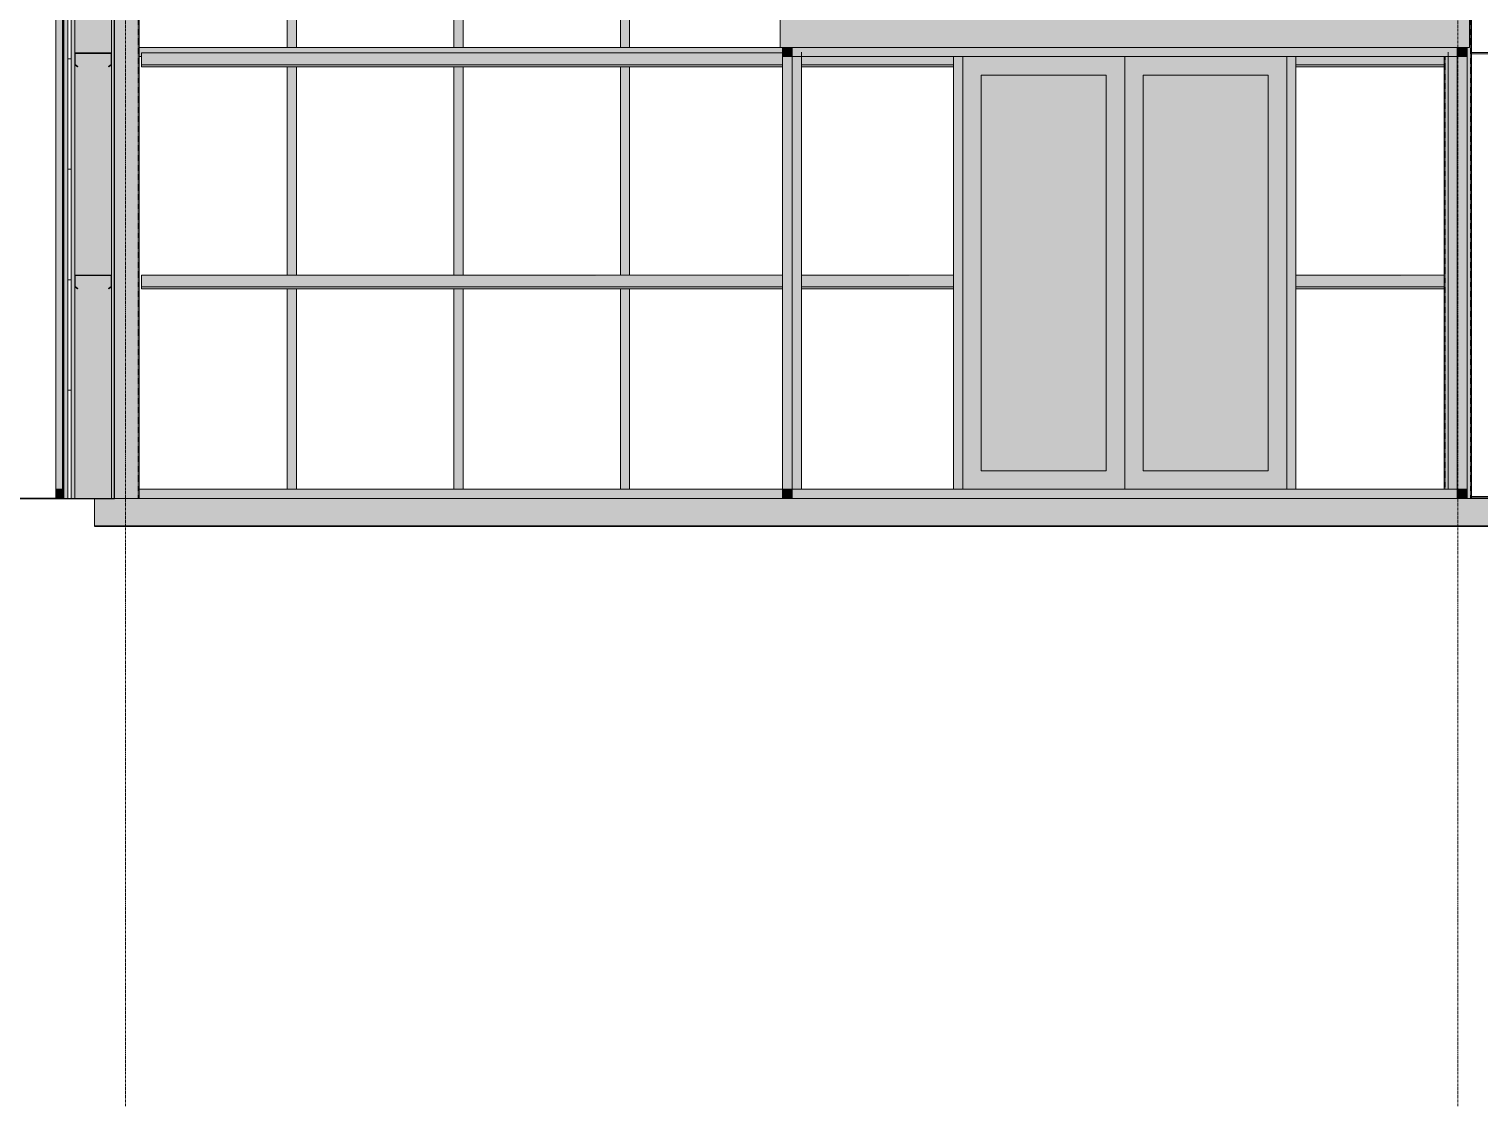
# Model space of a CAD drawing. Header units: inches. Extents: x 20616 to 28758, y -265 to 853.
# Drawn here: x 24165.2 to 24480.3, y -132 to 102 of the extents above; entities that cross this region are included whole.
import ezdxf

# ---------------------------------------------------------------- set-up
doc = ezdxf.new("R2010")
doc.units = ezdxf.units.IN
doc.header["$MEASUREMENT"] = 0
doc.linetypes.add('Grid Line 1_2_', pattern=[0.875, 0.5, -0.125, 0.125, -0.125])
doc.linetypes.add('Hidden 1_8_', pattern=[0.1875, 0.125, -0.0625])
for name, color, linetype, lineweight in [('A-DOOR', 31, 'Continuous', 9), ('A-FLOR-LEVL', 51, 'Continuous', 9), ('A-GLAZ-CWMG', 51, 'Continuous', 9), ('A-WALL', 113, 'Continuous', 9), ('A-WALL-PATT', 111, 'Continuous', 25), ('C-BLDG-PADS', 91, 'Continuous', 9), ('C-TOPO', 7, 'Continuous', 9), ('I-WALL', 2, 'Continuous', 9), ('L-SITE-WALL', 31, 'Continuous', 9), ('S-BEAM', 12, 'Continuous', 9), ('S-COLS', 52, 'Continuous', 9), ('S-GRID', 1, 'Continuous', 9)]:
    doc.layers.add(name, color=color, linetype=linetype, lineweight=lineweight)

# ---------------------------------------------------------------- blocks, each defined once
blk = doc.blocks.new('HSS-Hollow Structural Section-Column - HSS6X6X1_4-V7-Section 8')
at = {"layer": 'S-COLS'}
h = blk.add_hatch(color=256, dxfattribs=at)
h.paths.add_polyline_path([(-25978.12, 0), (-25977.89, 0), (-25977.95, 121.18), (-25978.36, 121.18), (-25978.36, 0)], flags=0)
h.paths.add_polyline_path([(-25977.95, 127.35), (-25977.89, 127.35), (-25977.95, 142.3), (-25978.36, 142.3), (-25978.33, 127.35), (-25978.1, 127.35)], flags=0)
h = blk.add_hatch(color=256, dxfattribs=at)
h.paths.add_polyline_path([(-25978.89, 0), (-25978.36, 0), (-25978.39, 98), (-25978.89, 98), (-25978.89, 2)], flags=0)
h.paths.add_polyline_path([(-25983.42, 2), (-25983.02, 2), (-25983.02, 96), (-25983.42, 96), (-25983.42, 20.11)], flags=0)
h.paths.add_polyline_path([(-25978.39, 127.35), (-25978.36, 127.35), (-25978.39, 132.64)], flags=0)
blk.add_hatch(color=256, dxfattribs=at).paths.add_polyline_path([(-25983.42, 2), (-25983.42, 96), (-25983.89, 96), (-25983.83, 2), (-25983.43, 2)], flags=0)
at = {"layer": 'S-COLS', "linetype": 'Hidden 1_8_'}
for p, q in [((-25978.12, 142.3), (-25978.12, 127.35)), ((-25978.12, 121.18), (-25978.12, 0)), ((-25983.66, 2), (-25983.66, 96))]:
    blk.add_line(p, q, dxfattribs=at)
at = {"layer": 'S-COLS'}
for p, q in [((-25977.89, 127.35), (-25977.89, 142.3)), ((-25977.89, 0), (-25977.89, 121.18)), ((-25983.89, 96), (-25983.89, 2))]:
    blk.add_line(p, q, dxfattribs=at)
blk = doc.blocks.new('HSS-Hollow Structural Section-Column - HSS6X6X1_4-V14-Section 8')
at = {"layer": 'S-COLS'}
h = blk.add_hatch(color=256, dxfattribs=at)
h.paths.add_polyline_path([(-26267.86, 0), (-26267.86, 121.18), (-26272.77, 121.18), (-26272.77, 0)], flags=0)
h.paths.add_polyline_path([(-26270.75, 127.35), (-26270.72, 127.35), (-26270.75, 141.64), (-26270.98, 142.04), (-26271.37, 142.27), (-26271.6, 142.3), (-26272.77, 142.3), (-26272.77, 127.35)], flags=0)
h.paths.add_polyline_path([(-26267.86, 127.46), (-26267.86, 142.3), (-26268.32, 142.27), (-26268.31, 128.04), (-26268.14, 127.68), (-26267.88, 127.47)], flags=0)
h = blk.add_hatch(color=256, dxfattribs=at)
h.paths.add_polyline_path([(-26267.62, 0), (-26267.39, 0), (-26267.45, 121.18), (-26267.86, 121.18), (-26267.86, 0)], flags=0)
h.paths.add_polyline_path([(-26267.39, 127.35), (-26267.45, 142.3), (-26267.86, 142.27), (-26267.83, 127.44), (-26267.44, 127.35)], flags=0)
at = {"layer": 'S-COLS', "linetype": 'Hidden 1_8_'}
for p, q in [((-26267.62, 142.3), (-26267.62, 127.37)), ((-26267.62, 121.18), (-26267.62, 0))]:
    blk.add_line(p, q, dxfattribs=at)
at = {"layer": 'S-COLS'}
for p, q in [((-26267.39, 127.33), (-26267.39, 142.3)), ((-26267.39, 0), (-26267.39, 121.18))]:
    blk.add_line(p, q, dxfattribs=at)
blk = doc.blocks.new('Girt_C - 8_D-841280-Section 8')
at = {"layer": 'S-BEAM'}
h = blk.add_hatch(dxfattribs=at)
h.set_pattern_fill('FP_4', color=256, style=0, pattern_type=2)
h.set_pattern_definition([(45, (-76519.76, 71.503), (-19.00703, 19.00703), []), (45, (-76519.76, 100.303), (-19.00703, 19.00703), [])])
h.paths.add_polyline_path([(-26280.82, 45.52), (-26280.75, 45.6), (-26281.28, 46.05), (-26281.28, 48.37), (-26281.39, 48.37), (-26281.39, 46)], flags=0)
h.paths.add_polyline_path([(-26273.96, 45.52), (-26273.39, 46), (-26273.39, 48.37), (-26273.5, 48.37), (-26273.5, 46.05), (-26274.04, 45.6)], flags=0)
h.paths.add_polyline_path([(-26277.54, 48.45), (-26273.58, 48.45), (-26273.58, 48.55), (-26281.2, 48.55), (-26281.2, 48.45)], flags=0)
at = {"layer": 'S-BEAM', "lineweight": 15}
for p, q in [((-26281.39, 48.37), (-26281.39, 46)), ((-26281.28, 46.05), (-26281.28, 48.37)), ((-26273.58, 48.55), (-26281.2, 48.55)), ((-26281.2, 48.45), (-26273.58, 48.45)), ((-26273.5, 48.37), (-26273.5, 46.05)), ((-26273.39, 46), (-26273.39, 48.37)), ((-26281.39, 46), (-26280.82, 45.52)), ((-26280.75, 45.6), (-26281.28, 46.05)), ((-26280.82, 45.52), (-26280.75, 45.6)), ((-26273.5, 46.05), (-26274.04, 45.6)), ((-26274.04, 45.6), (-26273.96, 45.52)), ((-26273.96, 45.52), (-26273.39, 46))]:
    blk.add_line(p, q, dxfattribs=at)
for centre, radius, start, end in [((-26281.2, 48.37), 0.188, 90, 180), ((-26281.2, 48.37), 0.0782, 90, 176.9576), ((-26273.58, 48.37), 0.188, 0, 90), ((-26273.58, 48.37), 0.0782, 2.1227, 90)]:
    blk.add_arc(centre, radius, start, end, dxfattribs=at)
blk = doc.blocks.new('Girt_C - 8_D-V15-Section 8')
at = {"layer": 'S-BEAM', "lineweight": 15}
for p, q in [((-26281.39, 96.62), (-26281.39, 94.25)), ((-26281.28, 94.3), (-26281.28, 96.62)), ((-26273.58, 96.8), (-26281.2, 96.8)), ((-26281.2, 96.7), (-26273.58, 96.7)), ((-26273.5, 96.62), (-26273.5, 94.3)), ((-26273.39, 94.25), (-26273.39, 96.62)), ((-26281.39, 94.25), (-26280.82, 93.77)), ((-26280.75, 93.85), (-26281.28, 94.3)), ((-26280.82, 93.77), (-26280.75, 93.85)), ((-26273.5, 94.3), (-26274.04, 93.85)), ((-26274.04, 93.85), (-26273.96, 93.77)), ((-26273.96, 93.77), (-26273.39, 94.25))]:
    blk.add_line(p, q, dxfattribs=at)
for centre, radius, start, end in [((-26281.2, 96.62), 0.188, 90, 180), ((-26281.2, 96.62), 0.0782, 90, 176.9576), ((-26273.58, 96.62), 0.188, 0, 90), ((-26273.58, 96.62), 0.0782, 2.1227, 90)]:
    blk.add_arc(centre, radius, start, end, dxfattribs=at)
blk = doc.blocks.new('Girt_C - 8_D-757212-Section 8')
at = {"layer": 'S-BEAM'}
h = blk.add_hatch(color=256, dxfattribs=at)
h.paths.add_polyline_path([(-26266.89, 48.37), (-26127.64, 48.38), (-26127.64, 48.55), (-26266.89, 48.53), (-26266.89, 48.46)], flags=0)
h.paths.add_polyline_path([(-25507.39, 48.37), (-25507.39, 48.55), (-25516.39, 48.49), (-25516.39, 48.37)], flags=0)
h.paths.add_polyline_path([(-25836.27, 48.37), (-25801.77, 48.39), (-25801.77, 48.55), (-25836.27, 48.48), (-25836.27, 48.39)], flags=0)
h.paths.add_polyline_path([(-26016.08, 48.37), (-25983.89, 48.38), (-25983.89, 48.55), (-26016.08, 48.47), (-26016.08, 48.38)], flags=0)
h.paths.add_polyline_path([(-25420.39, 48.37), (-25404.89, 48.42), (-25404.89, 48.55), (-25420.39, 48.5), (-25420.39, 48.42)], flags=0)
h.paths.add_polyline_path([(-25398.89, 48.37), (-25384.39, 48.42), (-25384.39, 48.55), (-25398.89, 48.5), (-25398.89, 48.42)], flags=0)
h.paths.add_polyline_path([(-25603.39, 48.37), (-25603.39, 48.55), (-25639.39, 48.49), (-25639.39, 48.37)], flags=0)
h.paths.add_polyline_path([(-25078.02, 48.37), (-25078.02, 48.55), (-25109.39, 48.51), (-25109.39, 48.37)], flags=0)
h.paths.add_polyline_path([(-26123.52, 48.37), (-26090.45, 48.38), (-26090.45, 48.55), (-26123.52, 48.47), (-26123.52, 48.38)], flags=0)
h.paths.add_polyline_path([(-25644.39, 48.37), (-25644.39, 48.55), (-25644.89, 48.49), (-25644.89, 48.37)], flags=0)
h.paths.add_polyline_path([(-25378.89, 48.37), (-25378.89, 48.55), (-25379.39, 48.5), (-25379.39, 48.37)], flags=0)
h = blk.add_hatch(color=256, dxfattribs=at)
h.paths.add_polyline_path([(-25644.39, 46), (-25644.39, 48.37), (-25644.89, 48.37), (-25644.89, 46)], flags=0)
h.paths.add_polyline_path([(-26260.26, 46), (-26127.64, 46), (-26127.64, 48.37), (-26266.89, 48.37), (-26266.89, 46)], flags=0)
h.paths.add_polyline_path([(-25078.02, 46), (-25078.02, 48.37), (-25109.39, 48.37), (-25109.39, 46)], flags=0)
h.paths.add_polyline_path([(-25378.89, 46), (-25378.89, 48.37), (-25379.39, 48.37), (-25379.39, 46)], flags=0)
h.paths.add_polyline_path([(-25384.39, 46), (-25384.39, 48.37), (-25398.89, 48.37), (-25398.89, 46), (-25396.28, 46)], flags=0)
h.paths.add_polyline_path([(-26123.52, 46), (-26090.45, 46), (-26090.45, 48.37), (-26123.52, 48.37)], flags=0)
h.paths.add_polyline_path([(-26016.08, 46), (-25983.89, 46), (-25983.89, 48.37), (-26016.08, 48.37)], flags=0)
h.paths.add_polyline_path([(-25404.89, 46), (-25404.89, 48.37), (-25420.39, 48.37), (-25420.39, 46)], flags=0)
h.paths.add_polyline_path([(-25836.27, 46), (-25801.77, 46), (-25801.77, 48.37), (-25836.27, 48.37)], flags=0)
h.paths.add_polyline_path([(-25516.39, 46), (-25507.39, 46), (-25507.39, 48.37), (-25516.39, 48.37)], flags=0)
h.paths.add_polyline_path([(-25603.39, 46), (-25603.39, 48.37), (-25639.39, 48.37), (-25639.39, 46)], flags=0)
h = blk.add_hatch(color=256, dxfattribs=at)
h.paths.add_polyline_path([(-25644.39, 45.52), (-25644.39, 46), (-25644.89, 46), (-25644.89, 45.52)], flags=0)
h.paths.add_polyline_path([(-26260.26, 45.52), (-26127.64, 45.52), (-26127.64, 46), (-26266.89, 46), (-26266.89, 45.52)], flags=0)
h.paths.add_polyline_path([(-25078.02, 45.52), (-25078.02, 46), (-25109.39, 46), (-25109.39, 45.52)], flags=0)
h.paths.add_polyline_path([(-25379.39, 45.52), (-25378.89, 45.52), (-25378.89, 46), (-25379.39, 46)], flags=0)
h.paths.add_polyline_path([(-25384.39, 45.52), (-25384.39, 46), (-25398.89, 46), (-25398.89, 45.52), (-25396.28, 45.52)], flags=0)
h.paths.add_polyline_path([(-26123.52, 45.52), (-26090.45, 45.52), (-26090.45, 46), (-26123.52, 46)], flags=0)
h.paths.add_polyline_path([(-26016.08, 45.52), (-25983.89, 45.52), (-25983.89, 46), (-26016.08, 46)], flags=0)
h.paths.add_polyline_path([(-25404.89, 45.52), (-25404.89, 46), (-25420.39, 46), (-25420.39, 45.52)], flags=0)
h.paths.add_polyline_path([(-25836.27, 45.52), (-25801.77, 45.52), (-25801.77, 46), (-25836.27, 46)], flags=0)
h.paths.add_polyline_path([(-25516.39, 45.52), (-25507.39, 45.52), (-25507.39, 46), (-25516.39, 46)], flags=0)
h.paths.add_polyline_path([(-25639.39, 45.52), (-25603.39, 45.52), (-25603.39, 46), (-25639.39, 46)], flags=0)
for p, q in [((-26127.64, 48.55), (-26266.89, 48.55)), ((-26266.89, 48.37), (-26266.89, 48.55)), ((-26266.89, 46), (-26266.89, 48.37)), ((-26090.45, 48.55), (-26123.52, 48.55)), ((-25983.89, 48.55), (-26016.08, 48.55)), ((-26266.89, 45.52), (-26266.89, 46)), ((-26266.89, 46), (-26127.64, 46)), ((-26127.64, 45.52), (-26266.89, 45.52)), ((-26123.52, 46), (-26090.45, 46)), ((-26090.45, 45.52), (-26123.52, 45.52)), ((-26016.08, 46), (-25983.89, 46)), ((-25983.89, 45.52), (-26016.08, 45.52))]:
    blk.add_line(p, q, dxfattribs=at)
blk = doc.blocks.new('Girt_C - 8_D-773999-Section 8')
at = {"layer": 'S-BEAM'}
h = blk.add_hatch(color=256, dxfattribs=at)
h.paths.add_polyline_path([(-26266.89, 96.62), (-26127.64, 96.62), (-26127.64, 96.8), (-26266.89, 96.78), (-26266.89, 96.71)], flags=0)
h.paths.add_polyline_path([(-25078.02, 96.62), (-25078.02, 96.8), (-25109.39, 96.76), (-25109.39, 96.62), (-25085.24, 96.62)], flags=0)
h.paths.add_polyline_path([(-24132.7, 96.62), (-24099.02, 96.66), (-24099.02, 96.8), (-24132.7, 96.74), (-24132.7, 96.66)], flags=0)
h.paths.add_polyline_path([(-22173.02, 96.62), (-22173.02, 96.8), (-22458.77, 96.72), (-22458.77, 96.62), (-22216.82, 96.62)], flags=0)
h.paths.add_polyline_path([(-25430.83, 96.62), (-25404.89, 96.69), (-25404.89, 96.8), (-25502.39, 96.77), (-25502.39, 96.62), (-25465.39, 96.62)], flags=0)
h.paths.add_polyline_path([(-23372.39, 96.62), (-23088.89, 96.64), (-23088.89, 96.8), (-23372.39, 96.73), (-23372.39, 96.65)], flags=0)
h.paths.add_polyline_path([(-23378.39, 96.62), (-23378.39, 96.8), (-23616.77, 96.74), (-23616.77, 96.62), (-23391.84, 96.62)], flags=0)
h.paths.add_polyline_path([(-25836.27, 96.62), (-25801.77, 96.7), (-25801.77, 96.8), (-25836.27, 96.77), (-25836.27, 96.7)], flags=0)
h.paths.add_polyline_path([(-25353.52, 96.62), (-25353.52, 96.8), (-25398.89, 96.77), (-25398.89, 96.62), (-25396.28, 96.62)], flags=0)
h.paths.add_polyline_path([(-22810.02, 96.62), (-22810.02, 96.8), (-23082.89, 96.73), (-23082.89, 96.62), (-22838.89, 96.62)], flags=0)
h.paths.add_polyline_path([(-25672.89, 96.62), (-25521.39, 96.69), (-25521.39, 96.8), (-25672.89, 96.77), (-25672.89, 96.7)], flags=0)
h.paths.add_polyline_path([(-25516.39, 96.62), (-25507.39, 96.69), (-25507.39, 96.8), (-25516.39, 96.77), (-25516.39, 96.69)], flags=0)
h = blk.add_hatch(color=256, dxfattribs=at)
h.paths.add_polyline_path([(-26266.89, 94.25), (-26127.64, 94.25), (-26127.64, 96.62), (-26266.89, 96.62), (-26266.89, 95.13)], flags=0)
h.paths.add_polyline_path([(-25078.02, 94.25), (-25078.02, 96.62), (-25109.39, 96.62), (-25109.39, 94.25)], flags=0)
h.paths.add_polyline_path([(-24132.7, 94.25), (-24099.02, 94.25), (-24099.02, 96.62), (-24132.7, 96.62), (-24132.7, 95.13)], flags=0)
h.paths.add_polyline_path([(-26123.52, 94.25), (-26090.45, 94.25), (-26090.45, 96), (-26123.52, 96), (-26123.52, 95.13)], flags=0)
h.paths.add_polyline_path([(-23616.77, 94.25), (-23378.39, 94.25), (-23378.39, 96.62), (-23616.77, 96.62), (-23616.77, 95.13)], flags=0)
h.paths.add_polyline_path([(-25378.89, 94.25), (-25378.89, 96), (-25353.52, 96), (-25353.52, 96.62), (-25398.89, 96.62), (-25398.89, 94.25), (-25384.39, 94.25), (-25384.39, 96), (-25379.39, 96), (-25379.39, 94.25)], flags=0)
h.paths.add_polyline_path([(-23372.39, 94.25), (-23088.89, 94.25), (-23088.89, 96.62), (-23372.39, 96.62), (-23372.39, 95.13)], flags=0)
h.paths.add_polyline_path([(-26016.08, 94.25), (-25983.89, 94.25), (-25983.89, 96), (-26016.08, 96), (-26016.08, 95.13)], flags=0)
h.paths.add_polyline_path([(-22076.14, 94.25), (-22076.14, 96), (-22095.64, 96), (-22095.64, 94.25), (-22078.59, 94.25)], flags=0)
h.paths.add_polyline_path([(-22097.64, 94.25), (-22097.64, 96), (-22131.83, 96), (-22131.83, 94.25)], flags=0)
h.paths.add_polyline_path([(-22133.83, 94.25), (-22133.83, 96), (-22167.02, 96), (-22167.02, 94.25)], flags=0)
h.paths.add_polyline_path([(-22173.02, 94.25), (-22173.02, 96.62), (-22458.77, 96.62), (-22458.77, 94.25), (-22216.82, 94.25)], flags=0)
h.paths.add_polyline_path([(-25836.27, 94.25), (-25801.77, 94.25), (-25801.77, 96.62), (-25836.27, 96.62), (-25836.27, 95.13)], flags=0)
h.paths.add_polyline_path([(-25404.89, 94.25), (-25404.89, 96.62), (-25502.39, 96.62), (-25502.39, 96), (-25420.39, 96), (-25420.39, 94.25)], flags=0)
h.paths.add_polyline_path([(-25516.39, 94.25), (-25507.39, 94.25), (-25507.39, 96.62), (-25516.39, 96.62), (-25516.39, 95.13)], flags=0)
h.paths.add_polyline_path([(-25644.89, 94.25), (-25644.39, 94.25), (-25644.39, 96), (-25639.39, 96), (-25639.39, 94.25), (-25603.39, 94.25), (-25603.39, 96), (-25521.39, 96), (-25521.39, 96.62), (-25672.89, 96.62), (-25672.89, 96), (-25644.89, 96), (-25644.89, 95.13)], flags=0)
h.paths.add_polyline_path([(-22810.02, 94.25), (-22810.02, 96.62), (-23082.89, 96.62), (-23082.89, 94.25), (-22838.89, 94.25)], flags=0)
h = blk.add_hatch(color=256, dxfattribs=at)
h.paths.add_polyline_path([(-24132.7, 93.77), (-24099.02, 93.77), (-24099.02, 94.25), (-24132.7, 94.25)], flags=0)
h.paths.add_polyline_path([(-22076.14, 93.77), (-22076.14, 94.25), (-22095.64, 94.25), (-22095.64, 93.77), (-22078.59, 93.77)], flags=0)
h.paths.add_polyline_path([(-26225.7, 93.77), (-26127.64, 93.77), (-26127.64, 94.25), (-26266.89, 94.25), (-26266.89, 93.77)], flags=0)
h.paths.add_polyline_path([(-26123.52, 93.77), (-26090.45, 93.77), (-26090.45, 94.25), (-26123.52, 94.25)], flags=0)
h.paths.add_polyline_path([(-22097.64, 93.77), (-22097.64, 94.25), (-22131.83, 94.25), (-22131.83, 93.77)], flags=0)
h.paths.add_polyline_path([(-26016.08, 93.77), (-25983.89, 93.77), (-25983.89, 94.25), (-26016.08, 94.25)], flags=0)
h.paths.add_polyline_path([(-22133.83, 93.77), (-22133.83, 94.25), (-22167.02, 94.25), (-22167.02, 93.77)], flags=0)
h.paths.add_polyline_path([(-22173.02, 93.77), (-22173.02, 94.25), (-22458.77, 94.25), (-22458.77, 93.77), (-22216.82, 93.77)], flags=0)
h.paths.add_polyline_path([(-25836.27, 93.77), (-25801.77, 93.77), (-25801.77, 94.25), (-25836.27, 94.25)], flags=0)
h.paths.add_polyline_path([(-22810.02, 93.77), (-22810.02, 94.25), (-23082.89, 94.25), (-23082.89, 93.77), (-22838.89, 93.77)], flags=0)
h.paths.add_polyline_path([(-25644.89, 93.77), (-25644.39, 93.77), (-25644.39, 94.25), (-25644.89, 94.25)], flags=0)
h.paths.add_polyline_path([(-25639.39, 93.77), (-25603.39, 93.77), (-25603.39, 94.25), (-25639.39, 94.25)], flags=0)
h.paths.add_polyline_path([(-25507.39, 93.77), (-25507.39, 94.25), (-25516.39, 94.25), (-25516.39, 93.77)], flags=0)
h.paths.add_polyline_path([(-23088.89, 93.77), (-23088.89, 94.25), (-23372.39, 94.25), (-23372.39, 93.77), (-23184.48, 93.77)], flags=0)
h.paths.add_polyline_path([(-25420.39, 93.77), (-25404.89, 93.77), (-25404.89, 94.25), (-25420.39, 94.25)], flags=0)
h.paths.add_polyline_path([(-25398.89, 93.77), (-25384.39, 93.77), (-25384.39, 94.25), (-25398.89, 94.25)], flags=0)
h.paths.add_polyline_path([(-23378.39, 93.77), (-23378.39, 94.25), (-23616.77, 94.25), (-23616.77, 93.77), (-23460.96, 93.77)], flags=0)
h.paths.add_polyline_path([(-25379.39, 93.77), (-25378.89, 93.77), (-25378.89, 94.25), (-25379.39, 94.25)], flags=0)
h.paths.add_polyline_path([(-25109.39, 93.77), (-25078.02, 93.77), (-25078.02, 94.25), (-25109.39, 94.25)], flags=0)
for p, q in [((-26127.64, 96.8), (-26266.89, 96.8)), ((-26266.89, 96.62), (-26266.89, 96.8)), ((-26266.89, 94.25), (-26266.89, 96.62)), ((-26266.89, 93.77), (-26266.89, 94.25)), ((-26266.89, 94.25), (-26127.64, 94.25)), ((-26127.64, 93.77), (-26266.89, 93.77)), ((-26123.52, 94.25), (-26090.45, 94.25)), ((-26090.45, 93.77), (-26123.52, 93.77)), ((-26016.08, 94.25), (-25983.89, 94.25)), ((-25983.89, 93.77), (-26016.08, 93.77))]:
    blk.add_line(p, q, dxfattribs=at)
blk = doc.blocks.new('Rectangular Mullion - Rectangular Mullion 1-779229-Section 8')
at = {"layer": 'A-GLAZ-CWMG'}
blk.add_hatch(color=256, dxfattribs=at).paths.add_polyline_path([(-26161.83, 0), (-26127.64, 0), (-26127.64, 2), (-26161.83, 2)], flags=0)
blk.add_line((-26161.83, 2), (-26127.64, 2), dxfattribs=at)
blk = doc.blocks.new('Rectangular Mullion - Rectangular Mullion 1-V39-Section 8')
at = {"layer": 'A-GLAZ-CWMG'}
blk.add_hatch(color=256, dxfattribs=at).paths.add_polyline_path([(-26198.02, 0), (-26161.83, 0), (-26161.83, 2), (-26198.02, 2)], flags=0)
blk.add_line((-26198.02, 2), (-26161.83, 2), dxfattribs=at)
blk = doc.blocks.new('Rectangular Mullion - Rectangular Mullion 1-V40-Section 8')
at = {"layer": 'A-GLAZ-CWMG'}
blk.add_hatch(color=256, dxfattribs=at).paths.add_polyline_path([(-26234.2, 0), (-26234.2, 2), (-26267.39, 2), (-26267.39, 0)], flags=0)
blk.add_line((-26267.39, 2), (-26234.2, 2), dxfattribs=at)
blk = doc.blocks.new('Rectangular Mullion - Rectangular Mullion 1-779231-Section 8')
at = {"layer": 'A-GLAZ-CWMG'}
blk.add_hatch(color=256, dxfattribs=at).paths.add_polyline_path([(-26156.58, 96.8), (-26127.64, 96.8), (-26127.64, 98), (-26161.83, 98), (-26161.83, 96.8)], flags=0)
blk.add_line((-26128.14, 98), (-26161.83, 98), dxfattribs=at)
blk = doc.blocks.new('Rectangular Mullion - Rectangular Mullion 1-V41-Section 8')
at = {"layer": 'A-GLAZ-CWMG'}
blk.add_hatch(color=256, dxfattribs=at).paths.add_polyline_path([(-26161.83, 96.8), (-26161.83, 98), (-26198.02, 98), (-26198.02, 96.8)], flags=0)
blk.add_line((-26161.83, 98), (-26198.02, 98), dxfattribs=at)
blk = doc.blocks.new('Rectangular Mullion - Rectangular Mullion 1-V42-Section 8')
at = {"layer": 'A-GLAZ-CWMG'}
blk.add_hatch(color=256, dxfattribs=at).paths.add_polyline_path([(-26267.39, 96), (-26266.89, 96), (-26266.89, 96.8), (-26234.2, 96.8), (-26234.2, 98), (-26267.39, 98), (-26267.39, 96.62)], flags=0)
for p, q in [((-26234.2, 98), (-26267.39, 98)), ((-26266.89, 96), (-26267.39, 96))]:
    blk.add_line(p, q, dxfattribs=at)
blk = doc.blocks.new('Rectangular Mullion - Rectangular Mullion 1-827449-Section 8')
at = {"layer": 'A-GLAZ-CWMG'}
h = blk.add_hatch(color=256, dxfattribs=at)
h.paths.add_polyline_path([(-26162.83, 2), (-26160.83, 2), (-26160.83, 45.52), (-26162.83, 45.52)], flags=0)
h.paths.add_polyline_path([(-26160.83, 48.55), (-26160.83, 93.77), (-26162.83, 93.77), (-26162.83, 48.55)], flags=0)
for p, q in [((-26162.83, 93.77), (-26162.83, 48.55)), ((-26160.83, 93.77), (-26160.83, 48.55)), ((-26162.83, 45.52), (-26162.83, 2)), ((-26160.83, 45.52), (-26160.83, 2)), ((-26160.83, 2), (-26162.83, 2))]:
    blk.add_line(p, q, dxfattribs=at)
blk = doc.blocks.new('Rectangular Mullion - Rectangular Mullion 1-827940-Section 8')
at = {"layer": 'A-GLAZ-CWMG'}
blk.add_hatch(color=256, dxfattribs=at).paths.add_polyline_path([(-26160.83, 98), (-26160.83, 142.75), (-26162.83, 142.75), (-26162.83, 98)], flags=0)
for p, q in [((-26162.83, 142.75), (-26160.83, 142.75)), ((-26162.83, 142.75), (-26162.83, 98)), ((-26160.83, 142.75), (-26160.83, 98)), ((-26160.83, 98), (-26162.83, 98))]:
    blk.add_line(p, q, dxfattribs=at)
blk = doc.blocks.new('Rectangular Mullion - Rectangular Mullion 1-V44-Section 8')
at = {"layer": 'A-GLAZ-CWMG'}
blk.add_hatch(color=256, dxfattribs=at).paths.add_polyline_path([(-26285.52, 0), (-26284.02, 0), (-26284.02, 2), (-26285.52, 2)], flags=0)
for p, q in [((-26284.02, 2), (-26285.52, 2)), ((-26285.52, 2), (-26285.52, 0))]:
    blk.add_line(p, q, dxfattribs=at)
blk = doc.blocks.new('Rectangular Mullion - Rectangular Mullion 1-V45-Section 8')
at = {"layer": 'A-GLAZ-CWMG'}
blk.add_hatch(color=256, dxfattribs=at).paths.add_polyline_path([(-26285.52, 97), (-26284.02, 97), (-26284.02, 142.75), (-26285.52, 142.75), (-26285.52, 113.88)], flags=0)
for p, q in [((-26285.52, 142.75), (-26284.02, 142.75)), ((-26285.52, 97), (-26285.52, 142.75))]:
    blk.add_line(p, q, dxfattribs=at)
blk = doc.blocks.new('Rectangular Mullion - Rectangular Mullion 1-V46-Section 8')
at = {"layer": 'A-GLAZ-CWMG'}
blk.add_hatch(color=256, dxfattribs=at).paths.add_polyline_path([(-26284.02, 2), (-26284.02, 97), (-26285.52, 97), (-26285.52, 2)], flags=0)
for p, q in [((-26285.52, 2), (-26285.52, 97)), ((-26284.02, 2), (-26285.52, 2))]:
    blk.add_line(p, q, dxfattribs=at)
blk = doc.blocks.new('Rectangular Mullion - Rectangular Mullion 1-780067-Section 8')
at = {"layer": 'A-GLAZ-CWMG'}
blk.add_hatch(color=256, dxfattribs=at).paths.add_polyline_path([(-26127.64, 96), (-26125.52, 96), (-26125.52, 98), (-26127.64, 98)], flags=0)
for p, q in [((-26127.64, 98), (-26127.64, 96)), ((-26127.64, 96), (-26125.52, 96))]:
    blk.add_line(p, q, dxfattribs=at)
blk = doc.blocks.new('Rectangular Mullion - Rectangular Mullion 1-780070-Section 8')
at = {"layer": 'A-GLAZ-CWMG'}
blk.add_hatch(color=256, dxfattribs=at).paths.add_polyline_path([(-26125.52, 0), (-26125.52, 2), (-26127.64, 2), (-26127.64, 0)], flags=0)
for p, q in [((-26125.52, 2), (-26127.64, 2)), ((-26127.64, 2), (-26127.64, 0))]:
    blk.add_line(p, q, dxfattribs=at)
blk = doc.blocks.new('Rectangular Mullion - Rectangular Mullion 1-836904-Section 8')
at = {"layer": 'A-GLAZ-CWMG'}
blk.add_hatch(color=256, dxfattribs=at).paths.add_polyline_path([(-26125.52, 2), (-26125.52, 96), (-26127.64, 96), (-26127.64, 2)], flags=0)
for p, q in [((-26127.64, 96), (-26125.52, 96)), ((-26127.64, 2), (-26127.64, 96)), ((-26125.52, 2), (-26127.64, 2))]:
    blk.add_line(p, q, dxfattribs=at)
blk = doc.blocks.new('Door_Single_Storefront - one-827453-Section 8')
at = {"layer": 'A-DOOR'}
h = blk.add_hatch(color=256, dxfattribs=at)
h.paths.add_polyline_path([(-26053.27, 2), (-26053.27, 96), (-26088.45, 96), (-26088.45, 2), (-26087.46, 2)], flags=0)
h.paths.add_polyline_path([(-26057.27, 6), (-26084.45, 6), (-26084.45, 92), (-26057.27, 92), (-26057.27, 20.11)], flags=0)
blk.add_hatch(color=256, dxfattribs=at).paths.add_polyline_path([(-26057.27, 6), (-26057.27, 92), (-26084.45, 92), (-26084.45, 6)], flags=0)
for p, q in [((-26053.27, 2), (-26053.27, 96)), ((-26084.45, 6), (-26084.45, 92)), ((-26084.45, 92), (-26057.27, 92)), ((-26057.27, 92), (-26057.27, 6)), ((-26057.27, 6), (-26084.45, 6))]:
    blk.add_line(p, q, dxfattribs=at)
blk = doc.blocks.new('Door_Single_Storefront - one-827452-Section 8')
at = {"layer": 'A-DOOR'}
h = blk.add_hatch(color=256, dxfattribs=at)
h.paths.add_polyline_path([(-26018.08, 2), (-26018.08, 96), (-26053.27, 96), (-26053.27, 2), (-26018.34, 2)], flags=0)
h.paths.add_polyline_path([(-26049.27, 6), (-26049.27, 92), (-26022.08, 92), (-26022.08, 6)], flags=0)
blk.add_hatch(color=256, dxfattribs=at).paths.add_polyline_path([(-26049.27, 6), (-26022.08, 6), (-26022.08, 92), (-26049.27, 92), (-26049.27, 20.11)], flags=0)
for p, q in [((-26053.27, 96), (-26053.27, 2)), ((-26049.27, 6), (-26049.27, 92)), ((-26049.27, 92), (-26022.08, 92)), ((-26022.08, 92), (-26022.08, 6)), ((-26022.08, 6), (-26049.27, 6))]:
    blk.add_line(p, q, dxfattribs=at)
blk = doc.blocks.new('Rectangular Mullion - Rectangular Mullion 1-771669-Section 8')
at = {"layer": 'A-GLAZ-CWMG'}
blk.add_hatch(color=256, dxfattribs=at).paths.add_polyline_path([(-25983.78, 96), (-25981.02, 96), (-25981.02, 98), (-26017.08, 98), (-26017.08, 96)], flags=0)
for p in [(-25981.02, 98), (-26017.08, 96)]:
    blk.add_line(p, (-25981.02, 96), dxfattribs=at)
blk = doc.blocks.new('Rectangular Mullion - Rectangular Mullion 1-775616-Section 8')
at = {"layer": 'A-GLAZ-CWMG'}
blk.add_hatch(color=256, dxfattribs=at).paths.add_polyline_path([(-26125.52, 96), (-26089.45, 96), (-26089.45, 98), (-26125.52, 98)], flags=0)
for q in [(-26125.52, 98), (-26089.45, 96)]:
    blk.add_line((-26125.52, 96), q, dxfattribs=at)
blk = doc.blocks.new('Rectangular Mullion - Rectangular Mullion 1-769172-Section 8')
at = {"layer": 'A-GLAZ-CWMG'}
blk.add_hatch(color=256, dxfattribs=at).paths.add_polyline_path([(-26087.46, 96), (-26053.27, 96), (-26053.27, 98), (-26089.45, 98), (-26089.45, 96)], flags=0)
blk.add_line((-26089.45, 96), (-26053.27, 96), dxfattribs=at)
blk = doc.blocks.new('Rectangular Mullion - Rectangular Mullion 1-775617-Section 8')
at = {"layer": 'A-GLAZ-CWMG'}
blk.add_hatch(color=256, dxfattribs=at).paths.add_polyline_path([(-26089.45, 0), (-26089.45, 2), (-26125.52, 2), (-26125.52, 0)], flags=0)
for p in [(-26125.52, 0), (-26089.45, 2)]:
    blk.add_line(p, (-26125.52, 2), dxfattribs=at)
blk = doc.blocks.new('Rectangular Mullion - Rectangular Mullion 1-769168-Section 8')
at = {"layer": 'A-GLAZ-CWMG'}
blk.add_hatch(color=256, dxfattribs=at).paths.add_polyline_path([(-26089.45, 0), (-26053.27, 0), (-26053.27, 2), (-26089.45, 2)], flags=0)
blk.add_line((-26053.27, 2), (-26089.45, 2), dxfattribs=at)
blk = doc.blocks.new('Rectangular Mullion - Rectangular Mullion 1-769169-Section 8')
at = {"layer": 'A-GLAZ-CWMG'}
blk.add_hatch(color=256, dxfattribs=at).paths.add_polyline_path([(-26053.27, 0), (-26017.08, 0), (-26017.08, 2), (-26053.27, 2)], flags=0)
blk.add_line((-26017.08, 2), (-26053.27, 2), dxfattribs=at)
blk = doc.blocks.new('Rectangular Mullion - Rectangular Mullion 1-771670-Section 8')
at = {"layer": 'A-GLAZ-CWMG'}
blk.add_hatch(color=256, dxfattribs=at).paths.add_polyline_path([(-25981.02, 0), (-25981.02, 2), (-26017.08, 2), (-26017.08, 0)], flags=0)
for q in [(-26017.08, 2), (-25981.02, 0)]:
    blk.add_line((-25981.02, 2), q, dxfattribs=at)
blk = doc.blocks.new('Rectangular Mullion - Rectangular Mullion 1-827472-Section 8')
at = {"layer": 'A-GLAZ-CWMG'}
blk.add_hatch(color=256, dxfattribs=at).paths.add_polyline_path([(-25983.02, 2), (-25981.02, 2), (-25981.02, 97), (-25983.02, 97), (-25983.02, 20.11)], flags=0)
for p, q in [((-25983.02, 97), (-25983.02, 2)), ((-25981.02, 2), (-25981.02, 97)), ((-25981.02, 2), (-25983.02, 2))]:
    blk.add_line(p, q, dxfattribs=at)
blk = doc.blocks.new('Rectangular Mullion - Rectangular Mullion 1-827475-Section 8')
at = {"layer": 'A-GLAZ-CWMG'}
blk.add_hatch(color=256, dxfattribs=at).paths.add_polyline_path([(-26125.52, 2), (-26123.52, 2), (-26123.52, 97), (-26125.52, 97), (-26125.52, 95.13)], flags=0)
for p, q in [((-26125.52, 97), (-26125.52, 2)), ((-26123.52, 2), (-26123.52, 97)), ((-26123.52, 2), (-26125.52, 2))]:
    blk.add_line(p, q, dxfattribs=at)
blk = doc.blocks.new('Rectangular Mullion - Rectangular Mullion 1-827470-Section 8')
at = {"layer": 'A-GLAZ-CWMG'}
blk.add_hatch(color=256, dxfattribs=at).paths.add_polyline_path([(-26088.45, 2), (-26088.45, 96), (-26090.45, 96), (-26090.45, 2)], flags=0)
for p, q in [((-26090.45, 96), (-26088.45, 96)), ((-26090.45, 96), (-26090.45, 2)), ((-26088.45, 2), (-26088.45, 96)), ((-26088.45, 2), (-26090.45, 2))]:
    blk.add_line(p, q, dxfattribs=at)
blk = doc.blocks.new('Rectangular Mullion - Rectangular Mullion 1-780068-Section 8')
at = {"layer": 'A-GLAZ-CWMG'}
blk.add_hatch(color=256, dxfattribs=at).paths.add_polyline_path([(-25981.02, 96), (-25978.89, 96), (-25978.89, 98), (-25981.02, 98)], flags=0)
for p, q in [((-25978.89, 96), (-25978.89, 98)), ((-25981.02, 96), (-25978.89, 96))]:
    blk.add_line(p, q, dxfattribs=at)
blk = doc.blocks.new('Rectangular Mullion - Rectangular Mullion 1-780069-Section 8')
at = {"layer": 'A-GLAZ-CWMG'}
blk.add_hatch(color=256, dxfattribs=at).paths.add_polyline_path([(-25978.89, 0), (-25978.89, 2), (-25981.02, 2), (-25981.02, 0)], flags=0)
for p, q in [((-25978.89, 2), (-25981.02, 2)), ((-25978.89, 0), (-25978.89, 2))]:
    blk.add_line(p, q, dxfattribs=at)
blk = doc.blocks.new('Rectangular Mullion - Rectangular Mullion 1-836905-Section 8')
at = {"layer": 'A-GLAZ-CWMG'}
blk.add_hatch(color=256, dxfattribs=at).paths.add_polyline_path([(-25978.89, 2), (-25978.89, 96), (-25981.02, 96), (-25981.02, 2)], flags=0)
for p, q in [((-25981.02, 96), (-25978.89, 96)), ((-25978.89, 96), (-25978.89, 2)), ((-25978.89, 2), (-25981.02, 2))]:
    blk.add_line(p, q, dxfattribs=at)

msp = doc.modelspace()

# ---------------------------------------------------------------- hatches: boundary and pattern name
at = {"layer": 'A-WALL-PATT', "lineweight": 9}
h = msp.add_hatch(dxfattribs=at)
h.set_pattern_fill('FP_8', color=256, style=0, pattern_type=2)
h.set_pattern_definition([(0, (-76519.76, 71.503), (0, 24), []), (90, (-76519.76, 71.503), (-24, 1e-15), [])])
h.paths.add_polyline_path([(24174.41757, 0), (24174.41757, 241.25), (24173.66757, 241.25), (24173.66757, 0)], flags=0)
h = msp.add_hatch(dxfattribs=at)
h.set_pattern_fill('FP_12', color=256, style=0, pattern_type=2)
h.set_pattern_definition([(0, (-76292.57, 0.25), (-193, 193), [48, -145]), (90, (-76292.57, 0.25), (-193, 1e-14), [96.25, -96.75]), (180, (-76244.57, 96.5), (-193, 193), [48, -145]), (90, (-76244.57, 0.25), (-193, 1e-14), [96.25, -96.75]), (180, (-76244.57, 96.75), (-193, 193), [48, -145]), (90, (-76244.57, 96.75), (-193, 1e-14), [96.25, -96.75]), (0, (-76292.57, 193), (-193, 193), [48, -145]), (90, (-76292.57, 96.75), (-193, 1e-14), [96.25, -96.75]), (0, (-76244.32, 48.25), (-193, 193), [48, -145]), (90, (-76244.32, 0), (-193, 1e-14), [48.25, -144.75]), (90, (-76196.32, 0), (-193, 1e-14), [48.25, -144.75]), (0, (-76244.32, 144.75), (-193, 193), [48, -145]), (90, (-76244.32, 48.5), (-193, 1e-14), [96.25, -96.75]), (180, (-76196.32, 48.5), (-193, 193), [48, -145]), (90, (-76196.32, 48.5), (-193, 1e-14), [96.25, -96.75]), (90, (-76244.32, 145), (-193, 1e-14), [48, -145]), (180, (-76196.32, 145), (-193, 193), [48, -145]), (90, (-76196.32, 145), (-193, 1e-14), [48, -145]), (0, (-76196.07, 0.25), (-193, 193), [48, -145]), (90, (-76196.07, 0.25), (-193, 1e-14), [96.25, -96.75]), (180, (-76148.07, 96.5), (-193, 193), [48, -145]), (90, (-76148.07, 0.25), (-193, 1e-14), [96.25, -96.75]), (180, (-76148.07, 96.75), (-193, 193), [48, -145]), (90, (-76148.07, 96.75), (-193, 1e-14), [96.25, -96.75]), (180, (-76148.07, 193), (-193, 193), [48, -145]), (90, (-76196.07, 96.75), (-193, 1e-14), [96.25, -96.75]), (0, (-76147.82, 48.25), (-193, 193), [48, -145]), (90, (-76147.82, 0), (-193, 1e-14), [48.25, -144.75]), (90, (-76099.82, 0), (-193, 1e-14), [48.25, -144.75]), (0, (-76147.82, 144.75), (-193, 193), [48, -145]), (90, (-76147.82, 48.5), (-193, 1e-14), [96.25, -96.75]), (180, (-76099.82, 48.5), (-193, 193), [48, -145]), (90, (-76099.82, 48.5), (-193, 1e-14), [96.25, -96.75]), (90, (-76147.82, 145), (-193, 1e-14), [48, -145]), (180, (-76099.82, 145), (-193, 193), [48, -145]), (90, (-76099.82, 145), (-193, 1e-14), [48, -145])])
h.paths.add_polyline_path([(24478.66757, 0), (24605.16757, 0), (24605.16757, 144.75), (24597.04257, 144.75), (24597.04257, 144.16463), (24595.54257, 144.16463), (24595.54257, 144.75), (24572.91757, 144.75), (24572.91757, 144.16463), (24571.41757, 144.16463), (24571.41757, 144.75), (24548.79257, 144.75), (24548.79257, 144.16463), (24547.29257, 144.16463), (24547.29257, 144.75), (24524.66757, 144.75), (24524.66757, 144.16463), (24523.16757, 144.16463), (24523.16757, 144.75), (24500.54257, 144.75), (24500.54257, 144.16463), (24499.04257, 144.16463), (24499.04257, 144.75), (24481.86757, 144.75), (24481.86757, 142.29993), (24478.66757, 142.29993), (24478.66757, 127.34882), (24481.86757, 127.34882), (24481.86757, 121.17826), (24478.66757, 121.17826), (24478.66757, 20.10865)], flags=0)
h.paths.add_polyline_path([(24620.29257, 0), (24620.29257, 144.16463), (24619.66757, 144.16463), (24619.66757, 144.75), (24610.16757, 144.75), (24610.16757, 0)], flags=0)
at = {"layer": 'C-BLDG-PADS'}
h = msp.add_hatch(dxfattribs=at)
h.set_pattern_fill('FP_5', color=256, style=0, pattern_type=2)
h.set_pattern_definition([(50, (-76519.76, 71.503), (55.0854, -4.819842), [5.76, -63.36]), (355, (-76519.76, 71.503), (-10.65569, 57.76853), [4.608, -50.688]), (100.451, (-76515.17, 71.1), (44.429468, 52.94866), [4.895, -53.848]), (46.184, (-76519.76, 86.86), (81.96444, -12.712122), [8.64, -95.04]), (96.636, (-76512.93, 85.804), (71.781496, 74.81238), [7.343, -80.772]), (351.184, (-76519.76, 86.86), (71.78195, 74.81243), [6.912, -76.032]), (21, (-76512.08, 83.023), (45.842071, -30.921461), [5.76, -63.36]), (326, (-76512.08, 83.023), (18.687064, 55.691476), [4.608, -50.688]), (71.451, (-76508.26, 80.446), (64.528908, 24.77011), [4.895, -53.848]), (37.5, (-76519.759, 71.503), (0.9338946, 25.5668162), [2.534, -47.539, 2.534, -48.922, -50.88]), (37.5, (-76519.759, 71.503), (0.9338946, 25.5668162), [-101.53, 2.534, -48.346]), (7.5, (-76519.76, 71.503), (20.20404, 30.291303), [2.534, -26.803, 2.534, -46.387, -19.392]), (7.5, (-76519.76, 71.503), (20.20404, 30.291303), [-78.259, 2.534, -16.858]), (327.5, (-76536.885, 71.503), (40.9977845, -1.7324026), [2.534, -16.666, 2.534, -57.37, -79.488]), (327.5, (-76536.885, 71.503), (40.9977845, -1.7324026), [-79.104, 2.534, -76.954]), (317.5, (-76544.565, 71.503), (44.788883, 7.687839), [2.534, -22.426, 2.534, -37.248, -56.448]), (317.5, (-76544.565, 71.503), (44.788883, 7.687839), [-64.742, 2.534, -53.914])])
h.paths.add_polyline_path([(26287.13572, -6), (28393.70497, -6), (28393.70497, 0), (24179.48647, 0), (24179.48647, -6), (26269.8561, -6)], flags=0)
at = {"layer": 'I-WALL'}
h = msp.add_hatch(color=256, dxfattribs=at)
h.paths.add_polyline_path([(24328.41757, 98), (24473.16757, 98), (24473.16757, 125.19654), (24469.46757, 125.19654), (24469.46757, 127.34882), (24473.16757, 127.34882), (24473.16757, 146.35488), (24469.46757, 146.35488), (24469.46757, 148.17333), (24328.41757, 148.17333), (24328.41757, 132.63865)], flags=0)
h.paths.add_polyline_path([(24473.16757, 156.15533), (24473.16757, 157.223), (24328.41757, 157.223), (24328.41757, 156.15533), (24472.7751, 156.15533)], flags=0)
h = msp.add_hatch(color=256, dxfattribs=at)
h.paths.add_polyline_path([(24473.16757, 98), (24478.16757, 98), (24478.16757, 125.19654), (24473.16757, 125.19654), (24473.16757, 113.88365)], flags=0)
h.paths.add_polyline_path([(24474.40257, 127.34882), (24474.84055, 127.46963), (24475.0984, 127.68421), (24475.27026, 128.04138), (24475.29257, 128.2396), (24475.21387, 145.82514), (24475.08754, 146.03166), (24474.76329, 146.27611), (24474.40257, 146.35488), (24473.16757, 146.35488), (24473.16757, 127.34882)], flags=0)
h.paths.add_polyline_path([(24476.93257, 127.34882), (24478.16757, 127.37116), (24478.16757, 146.35488), (24476.57185, 146.27611), (24476.36552, 146.14968), (24476.12127, 145.82514), (24476.04257, 145.46411), (24476.06489, 128.04138), (24476.23674, 127.68421), (24476.54641, 127.43704), (24476.73453, 127.37116)], flags=0)
h.paths.add_polyline_path([(24473.16757, 156.15533), (24478.16757, 156.15533), (24478.16757, 157.223), (24473.16757, 157.223)], flags=0)
at = {"layer": 'L-SITE-WALL'}
for points in [[(24172.79257, 0), (24172.79257, 241.25), (24172.54257, 241.25), (24172.54257, 0)], [(24173.66757, 0), (24173.66757, 241.25), (24172.79257, 241.25), (24172.79257, 0)], [(24175.16757, 0), (24175.16757, 241.25), (24174.41757, 241.25), (24174.41757, 0)], [(24183.16757, 0), (24183.16757, 241.25), (24175.16757, 241.25), (24175.16757, 0)], [(24183.79257, 0), (24183.79257, 241.25), (24183.16757, 241.25), (24183.16757, 0)]]:
    msp.add_hatch(color=256, dxfattribs=at).paths.add_polyline_path(points, flags=0)

# ---------------------------------------------------------------- linework, layer by layer
at = {"layer": 'A-FLOR-LEVL', "linetype": 'Grid Line 1_2_'}
msp.add_line((23899.23414, 0), (28709.59877, 0), dxfattribs=at)
at = {"layer": 'A-WALL'}
for p, q in [((24172.79257, 241.25), (24172.79257, 0)), ((24173.66757, 241.25), (24173.66757, 0)), ((24174.41757, 241.25), (24174.41757, 0)), ((24175.16757, 241.25), (24175.16757, 0)), ((24183.16757, 241.25), (24183.16757, 0))]:
    msp.add_line(p, q, dxfattribs=at)
at = {"layer": 'C-BLDG-PADS'}
for p, q in [((24179.48647, 0), (24179.48647, -6)), ((24730.16757, 0), (24183.79257, 0)), ((24179.48647, -6), (28393.70497, -6))]:
    msp.add_line(p, q, dxfattribs=at)
at = {"layer": 'C-TOPO', "lineweight": 35}
for p, q in [((24172.54257, 0), (24092.62335, 0)), ((24179.48647, -6.00628), (24261.76313, -6.00628)), ((24261.76313, -6.00628), (27252.94165, -6.00628))]:
    msp.add_line(p, q, dxfattribs=at)
at = {"layer": 'C-TOPO'}
for p, q in [((24092.62335, 0), (24172.54257, 0)), ((24261.76483, -6.00628), (24179.48748, -6.00628)), ((27252.94647, -6.00628), (24261.76483, -6.00628))]:
    msp.add_line(p, q, dxfattribs=at)
at = {"layer": 'I-WALL'}
for p, q in [((24328.41757, 148.17333), (24328.41757, 98)), ((24478.16757, 125.19654), (24478.16757, 98)), ((24328.41757, 98), (24478.16757, 98))]:
    msp.add_line(p, q, dxfattribs=at)
at = {"layer": 'L-SITE-WALL', "lineweight": 25}
for p, q in [((24172.54257, 241.25), (24172.54257, 0)), ((24183.79257, 0), (24183.79257, 241.25)), ((24172.54257, 0), (24183.79257, 0))]:
    msp.add_line(p, q, dxfattribs=at)
at = {"layer": 'S-GRID', "linetype": 'Grid Line 1_2_'}
for p, q in [((24186.16757, -132), (24186.16757, 573.76478)), ((24475.66757, -132), (24475.66757, 573.76478))]:
    msp.add_line(p, q, dxfattribs=at)

# ---------------------------------------------------------------- block references
at = {"layer": 'A-DOOR'}
for name in ['Door_Single_Storefront - one-827453-Section 8', 'Door_Single_Storefront - one-827452-Section 8']:
    msp.add_blockref(name, (50456.5578, 0), dxfattribs=at)
at = {"layer": 'A-GLAZ-CWMG'}
for name, p in [('Rectangular Mullion - Rectangular Mullion 1-V45-Section 8', (50456.5578, 0)), ('Rectangular Mullion - Rectangular Mullion 1-827940-Section 8', (50384.1828, 0)), ('Rectangular Mullion - Rectangular Mullion 1-827940-Section 8', (50420.3703, 0)), ('Rectangular Mullion - Rectangular Mullion 1-827940-Section 8', (50456.5578, 0)), ('Rectangular Mullion - Rectangular Mullion 1-V42-Section 8', (50456.5578, 0)), ('Rectangular Mullion - Rectangular Mullion 1-V41-Section 8', (50420.3703, 0)), ('Rectangular Mullion - Rectangular Mullion 1-V41-Section 8', (50456.5578, 0)), ('Rectangular Mullion - Rectangular Mullion 1-779231-Section 8', (50456.5578, 0)), ('Rectangular Mullion - Rectangular Mullion 1-780067-Section 8', (50456.5578, 0)), ('Rectangular Mullion - Rectangular Mullion 1-775616-Section 8', (50456.5578, 0)), ('Rectangular Mullion - Rectangular Mullion 1-769172-Section 8', (50456.5578, 0)), ('Rectangular Mullion - Rectangular Mullion 1-769172-Section 8', (50492.7453, 0)), ('Rectangular Mullion - Rectangular Mullion 1-771669-Section 8', (50456.5578, 0)), ('Rectangular Mullion - Rectangular Mullion 1-780068-Section 8', (50456.5578, 0)), ('Rectangular Mullion - Rectangular Mullion 1-V46-Section 8', (50456.5578, 0)), ('Rectangular Mullion - Rectangular Mullion 1-836904-Section 8', (50456.5578, 0)), ('Rectangular Mullion - Rectangular Mullion 1-827475-Section 8', (50456.5578, 0)), ('Rectangular Mullion - Rectangular Mullion 1-827470-Section 8', (50456.5578, 0)), ('Rectangular Mullion - Rectangular Mullion 1-827470-Section 8', (50528.9328, 0)), ('Rectangular Mullion - Rectangular Mullion 1-827472-Section 8', (50456.5578, 0)), ('Rectangular Mullion - Rectangular Mullion 1-836905-Section 8', (50456.5578, 0)), ('Rectangular Mullion - Rectangular Mullion 1-827449-Section 8', (50384.1828, 0)), ('Rectangular Mullion - Rectangular Mullion 1-827449-Section 8', (50420.3703, 0)), ('Rectangular Mullion - Rectangular Mullion 1-827449-Section 8', (50456.5578, 0)), ('Rectangular Mullion - Rectangular Mullion 1-V44-Section 8', (50456.5578, 0)), ('Rectangular Mullion - Rectangular Mullion 1-V40-Section 8', (50456.5578, 0)), ('Rectangular Mullion - Rectangular Mullion 1-V39-Section 8', (50420.3703, 0)), ('Rectangular Mullion - Rectangular Mullion 1-V39-Section 8', (50456.5578, 0)), ('Rectangular Mullion - Rectangular Mullion 1-779229-Section 8', (50456.5578, 0)), ('Rectangular Mullion - Rectangular Mullion 1-780070-Section 8', (50456.5578, 0)), ('Rectangular Mullion - Rectangular Mullion 1-775617-Section 8', (50456.5578, 0)), ('Rectangular Mullion - Rectangular Mullion 1-769168-Section 8', (50456.5578, 0)), ('Rectangular Mullion - Rectangular Mullion 1-769169-Section 8', (50456.5578, 0)), ('Rectangular Mullion - Rectangular Mullion 1-771670-Section 8', (50456.5578, 0)), ('Rectangular Mullion - Rectangular Mullion 1-780069-Section 8', (50456.5578, 0))]:
    msp.add_blockref(name, p, dxfattribs=at)
at = {"layer": 'S-BEAM'}
for name in ['Girt_C - 8_D-V15-Section 8', 'Girt_C - 8_D-773999-Section 8', 'Girt_C - 8_D-841280-Section 8', 'Girt_C - 8_D-757212-Section 8']:
    msp.add_blockref(name, (50456.5578, 0), dxfattribs=at)
at = {"layer": 'S-COLS'}
for name in ['HSS-Hollow Structural Section-Column - HSS6X6X1_4-V14-Section 8', 'HSS-Hollow Structural Section-Column - HSS6X6X1_4-V7-Section 8']:
    msp.add_blockref(name, (50456.5578, 0), dxfattribs=at)

doc.saveas('drawing.dxf')
